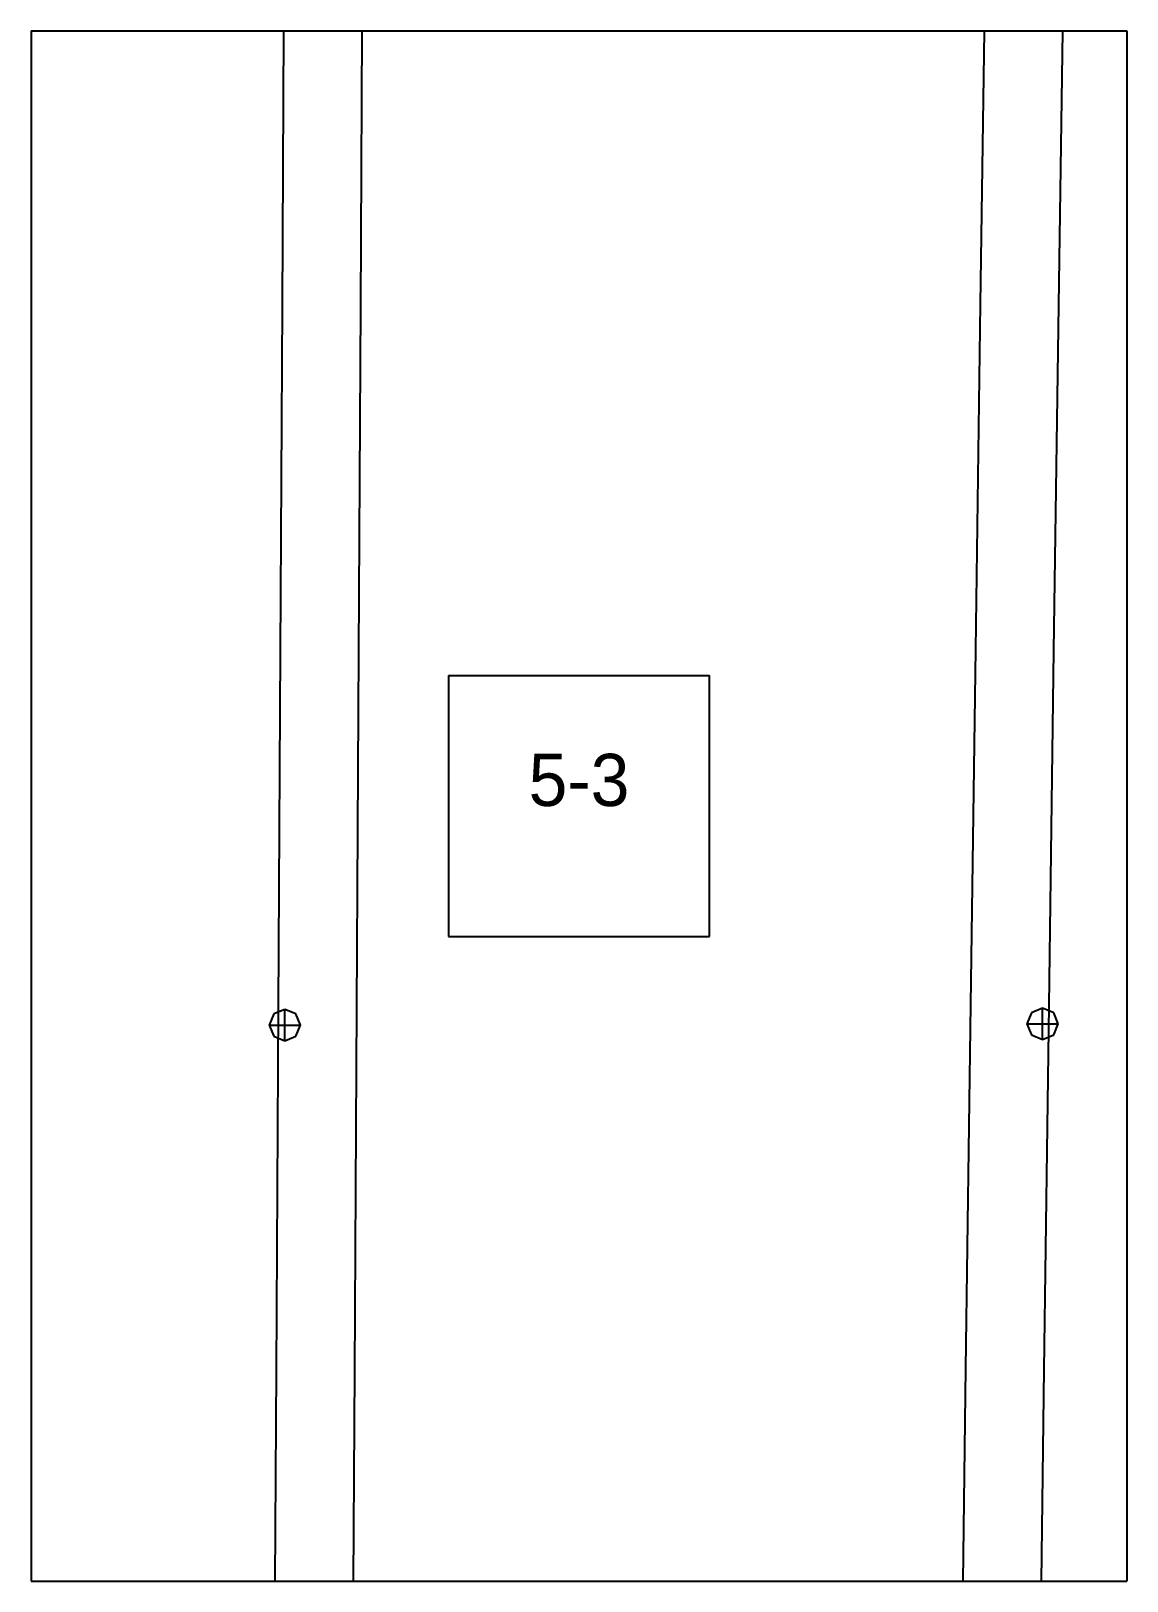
# Paper-space layout 'Plan 5-3' of a CAD drawing. Header units: metres, sheet in millimetres. Extents: x 0 to 210, y 0 to 297.
# The model-space entities are those that its viewports show. They can reach past a viewport. Long polylines and large blocks are cut down to what shows.
import ezdxf
from ezdxf.enums import TextEntityAlignment as Align

# ---------------------------------------------------------------- set-up
doc = ezdxf.new("R2010")
doc.units = ezdxf.units.M
for name, color, linetype in [('default', 7, 'Continuous'), ('TEXTLAYER', 7, 'Continuous'), ('VIEWPORTS', 7, 'Continuous')]:
    doc.layers.add(name, color=color, linetype=linetype)

msp = doc.modelspace()

# ---------------------------------------------------------------- linework, layer by layer
at = {"color": 9}
for p, q in [((420, -891), (420, -1188)), ((420, -891), (420, -1188)), ((630, -891), (630, -1188)), ((630, -891), (630, -1188)), ((210, -1188), (420, -1188)), ((210, -1188), (420, -1188)), ((420, -1188), (630, -1188)), ((420, -1188), (420, -1485)), ((420, -1188), (630, -1188)), ((420, -1188), (420, -1485)), ((630, -1188), (840, -1188)), ((630, -1188), (630, -1485)), ((630, -1188), (840, -1188)), ((630, -1188), (630, -1485)), ((500, -1311.5), (550, -1311.5)), ((500, -1311.5), (500, -1361.5)), ((550, -1361.5), (550, -1311.5)), ((500, -1361.5), (550, -1361.5)), ((210, -1485), (420, -1485)), ((210, -1485), (420, -1485)), ((420, -1485), (630, -1485)), ((420, -1485), (420, -1782)), ((420, -1485), (630, -1485)), ((420, -1485), (420, -1782)), ((630, -1485), (840, -1485)), ((630, -1485), (630, -1782)), ((630, -1485), (840, -1485)), ((630, -1485), (630, -1782))]:
    msp.add_line(p, q, dxfattribs=at)
at = {"layer": 'default', "color": 7, "linetype": 'Continuous'}
for p, q in [((468.17, -1240.73), (468.48, -1176.56)), ((483.17, -1240.81), (483.48, -1176.64)), ((601.94, -1240.33), (602.87, -1176.16)), ((616.94, -1240.54), (617.87, -1176.38)), ((467.82, -1306.91), (468.17, -1240.73)), ((482.82, -1307), (483.17, -1240.81)), ((601.01, -1306.51), (601.94, -1240.33)), ((616.01, -1306.71), (616.94, -1240.54)), ((600.07, -1374.53), (601.01, -1306.51)), ((615.07, -1374.73), (616.01, -1306.71)), ((467.44, -1374.93), (467.82, -1306.91)), ((482.44, -1375.02), (482.82, -1307)), ((467.03, -1444.68), (467.44, -1374.93)), ((482.03, -1444.77), (482.44, -1375.02)), ((599.14, -1444.28), (600.07, -1374.53)), ((614.14, -1444.47), (615.07, -1374.73)), ((466.5, -1376.35), (465.62, -1378.47)), ((468.62, -1375.47), (466.5, -1376.35)), ((470.74, -1376.35), (468.62, -1375.47)), ((468.62, -1381.47), (468.62, -1375.47)), ((471.62, -1378.47), (470.74, -1376.35)), ((611.7, -1376.12), (610.83, -1378.24)), ((613.83, -1375.24), (611.7, -1376.12)), ((615.95, -1376.12), (613.83, -1375.24)), ((613.83, -1381.24), (613.83, -1375.24)), ((616.83, -1378.24), (615.95, -1376.12)), ((465.62, -1378.47), (466.5, -1380.59)), ((465.62, -1378.47), (471.62, -1378.47)), ((466.5, -1380.59), (468.62, -1381.47)), ((468.62, -1381.47), (470.74, -1380.59)), ((470.74, -1380.59), (471.62, -1378.47)), ((610.83, -1378.24), (611.7, -1380.37)), ((610.83, -1378.24), (616.83, -1378.24)), ((611.7, -1380.37), (613.83, -1381.24)), ((613.83, -1381.24), (615.95, -1380.37)), ((615.95, -1380.37), (616.83, -1378.24)), ((466.58, -1516.05), (467.03, -1444.68)), ((481.58, -1516.14), (482.03, -1444.77)), ((598.2, -1515.64), (599.14, -1444.28)), ((613.2, -1515.84), (614.14, -1444.47))]:
    msp.add_line(p, q, dxfattribs=at)

# ---------------------------------------------------------------- texts
at = {"layer": 'TEXTLAYER', "color": 1}
msp.add_text('5-3', height=10, dxfattribs=at).set_placement((525, -1336.5), align=Align.CENTER)

psp = doc.layouts.new('Plan 5-3')

# ---------------------------------------------------------------- viewports
at = {"layer": 'VIEWPORTS'}
psp.add_viewport(center=(105, 148.5), size=(210, 297), view_center_point=(525, -1336.5), view_height=297, dxfattribs=at)

doc.saveas('drawing.dxf')
